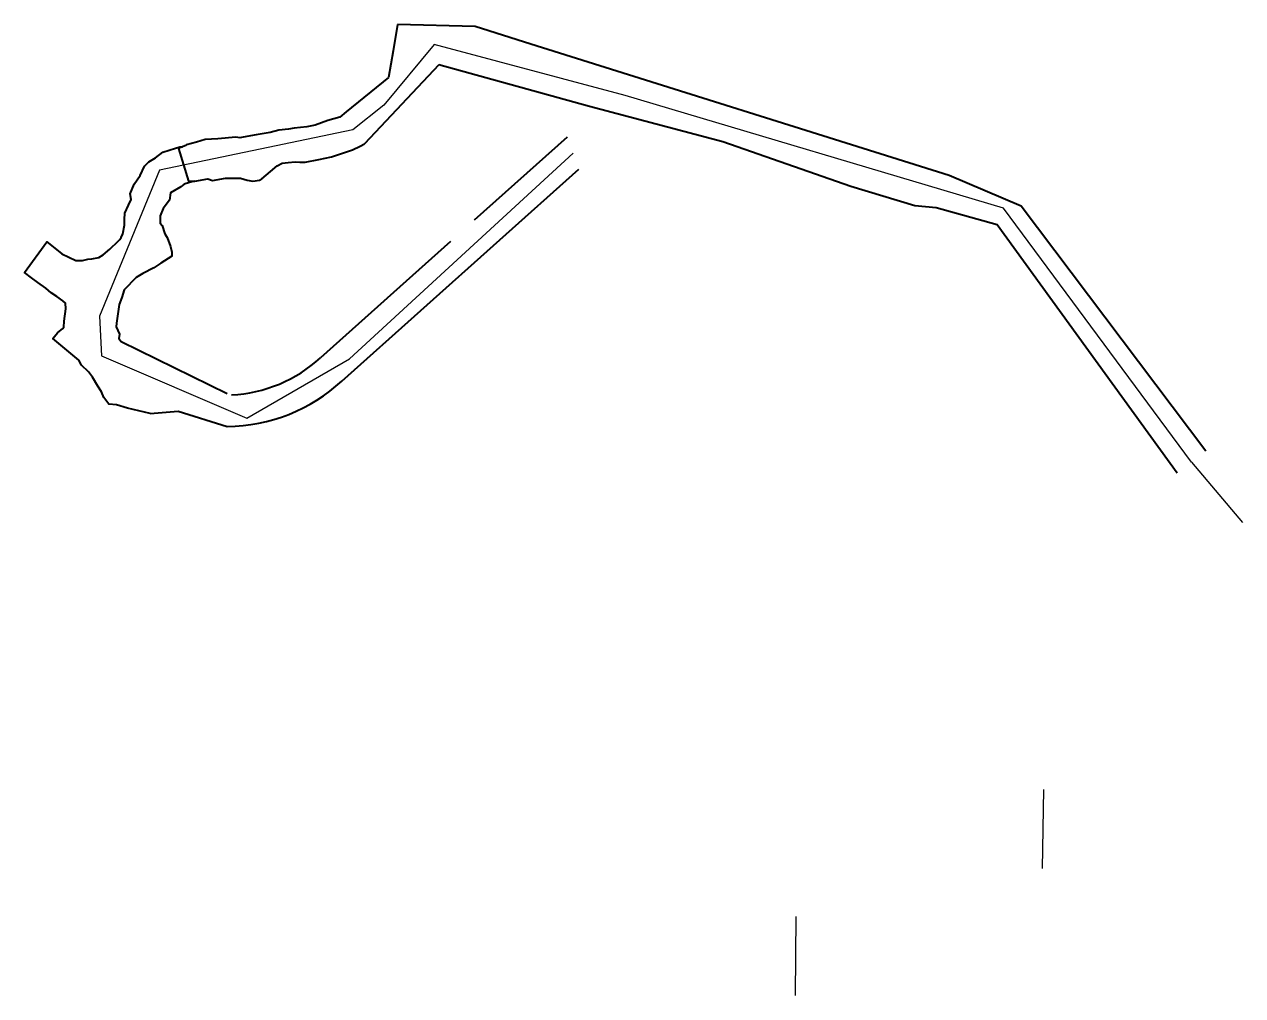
# Model space of a CAD drawing. Extents: x 473608 to 473929, y 4521026 to 4521381.
# Drawn here: x 473774.6 to 473928.8, y 4521258 to 4521380.9 of the extents above; entities that cross this region are included whole.
import ezdxf

# ---------------------------------------------------------------- set-up
doc = ezdxf.new("R2010")
doc.units = 0
doc.layers.add('GBR OFF SİDEWALLS', color=1, linetype='Continuous', lineweight=40)
doc.layers.add('GEOFENCE', color=3, linetype='Continuous')

msp = doc.modelspace()

# ---------------------------------------------------------------- linework, layer by layer
at = {"layer": 'GBR OFF SİDEWALLS', "lineweight": 40}
for p, q in [((473821.85, 4521380.88), (473821.28, 4521377.53)), ((473821.28, 4521377.53), (473820.7, 4521374.17)), ((473827.08, 4521375.74), (473817.66, 4521365.75)), ((473820.7, 4521374.17), (473815.35, 4521369.8)), ((473831.6, 4521356.13), (473843.36, 4521366.64)), ((473814.8, 4521335.74), (473844.78, 4521362.55)), ((473812.13, 4521338.72), (473828.61, 4521353.45)), ((473790.55, 4521331.64), (473794.08, 4521331.92)), ((473794.08, 4521331.92), (473800.29, 4521329.98))]:
    msp.add_line(p, q, dxfattribs=at)
for points in [[(473924.16, 4521326.86), (473900.78, 4521357.89), (473891.67, 4521361.75), (473838.72, 4521378.37), (473831.66, 4521380.59), (473821.85, 4521380.88)], [(473920.53, 4521324.08), (473897.73, 4521355.5), (473890.03, 4521357.66), (473887.33, 4521357.93), (473879.23, 4521360.36), (473863.02, 4521366.02), (473846.13, 4521370.48), (473827.08, 4521375.74)], [(473815.35, 4521369.8), (473814.53, 4521369.13), (473813.01, 4521368.71), (473811.43, 4521368.12), (473810.35, 4521367.93), (473808.75, 4521367.75), (473808.05, 4521367.63)], [(473801.88, 4521366.54), (473801.38, 4521366.59), (473799.1, 4521366.38), (473797.51, 4521366.31), (473796.42, 4521365.97), (473795.13, 4521365.64), (473795.05, 4521365.55), (473794.28, 4521365.25), (473794.12, 4521365.19), (473795.39, 4521361.05), (473795.89, 4521361.05), (473796.2, 4521361.05), (473797.84, 4521361.32), (473798.44, 4521361.12), (473800.06, 4521361.42), (473801.99, 4521361.42), (473802.8, 4521361.15), (473803.53, 4521361.04), (473804.38, 4521361.18), (473804.65, 4521361.33), (473805.76, 4521362.26), (473806.62, 4521362.99), (473807.26, 4521363.33)], [(473808.05, 4521367.63), (473806.83, 4521367.48), (473805.71, 4521367.21), (473803.96, 4521366.91), (473802.3, 4521366.62), (473801.88, 4521366.54)], [(473790.55, 4521331.64), (473787.67, 4521332.33), (473786.29, 4521332.74), (473785.31, 4521332.8), (473784.65, 4521333.68), (473784.38, 4521334.4), (473783.93, 4521335.08), (473783.25, 4521336.24), (473782.74, 4521336.93), (473781.86, 4521337.75), (473781.52, 4521338.38), (473778.2, 4521341.15), (473778.79, 4521341.83), (473779.46, 4521342.41), (473779.61, 4521342.55), (473779.63, 4521343.31), (473779.84, 4521344.88), (473779.83, 4521345.6), (473779.48, 4521345.88), (473778.74, 4521346.46), (473778.02, 4521346.91), (473777.33, 4521347.51), (473776.31, 4521348.2), (473775.52, 4521348.82), (473774.61, 4521349.48), (473777.44, 4521353.38), (473778.48, 4521352.55), (473779.37, 4521351.83), (473781.14, 4521350.98), (473781.98, 4521350.98), (473782.64, 4521351.16), (473783.15, 4521351.21), (473784.02, 4521351.39), (473784.57, 4521351.73), (473785.43, 4521352.45), (473786.49, 4521353.43), (473786.69, 4521353.66), (473786.85, 4521353.92), (473787.08, 4521354.36), (473787.28, 4521355.45), (473787.28, 4521356.17), (473787.34, 4521356.99), (473787.81, 4521357.98), (473788.12, 4521358.72), (473787.99, 4521359.42), (473788.52, 4521360.67), (473789.28, 4521361.74), (473789.83, 4521362.95), (473790.37, 4521363.5), (473791.22, 4521364.01), (473792.14, 4521364.71), (473793.73, 4521365.23), (473794.29, 4521365.4), (473794.64, 4521365.39), (473794.28, 4521365.25), (473794.12, 4521365.19), (473795.39, 4521361.05), (473795.89, 4521361.05), (473796.15, 4521361.05)], [(473809.47, 4521363.43), (473810.16, 4521363.43), (473811.87, 4521363.8), (473813.49, 4521364.13), (473814.9, 4521364.59), (473816.15, 4521365), (473817.1, 4521365.45), (473817.66, 4521365.75)], [(473807.26, 4521363.33), (473808, 4521363.41), (473808.89, 4521363.49), (473809.47, 4521363.43)], [(473796.15, 4521361.05), (473795.53, 4521360.88), (473794.85, 4521360.67), (473794.4, 4521360.31), (473793.09, 4521359.58), (473793, 4521358.63), (473792.16, 4521357.57), (473791.82, 4521356.67), (473791.82, 4521355.74), (473792.06, 4521355.43), (473792.38, 4521354.39), (473792.68, 4521353.91), (473793.1, 4521352.79), (473793.29, 4521352.06), (473793.28, 4521351.56), (473791.9, 4521350.67), (473790.99, 4521350.09), (473789.6, 4521349.35), (473788.78, 4521348.84), (473787.26, 4521347.3), (473786.95, 4521346.31), (473786.63, 4521345.43), (473786.46, 4521344.27), (473786.28, 4521343.07), (473786.24, 4521342.62), (473786.66, 4521341.68), (473786.57, 4521341.15), (473786.88, 4521340.74)], [(473786.88, 4521340.74), (473800.27, 4521334.18)]]:
    msp.add_lwpolyline(points, dxfattribs=at)
for radius, start in [(18, 272.7875), (22, 270.8538)]:
    msp.add_arc((473799.96, 4521351.98), radius, start, 312.4673, dxfattribs=at)
at = {"layer": 'GEOFENCE'}
for p, q in [((473826.49, 4521378.35), (473820.1, 4521370.66)), ((473850.64, 4521371.89), (473826.49, 4521378.35)), ((473898.56, 4521357.64), (473850.64, 4521371.89)), ((473820.1, 4521370.66), (473816.2, 4521367.52)), ((473816.2, 4521367.52), (473791.73, 4521362.44)), ((473815.75, 4521338.55), (473844.07, 4521364.59)), ((473791.73, 4521362.44), (473784.14, 4521343.94)), ((473922.34, 4521325.47), (473898.56, 4521357.64)), ((473784.14, 4521343.94), (473784.38, 4521338.94)), ((473784.38, 4521338.94), (473802.76, 4521331.05)), ((473802.76, 4521331.05), (473815.75, 4521338.55)), ((473922.34, 4521325.47), (473928.81, 4521317.85)), ((473903.49, 4521274.05), (473903.67, 4521284.05)), ((473872.2, 4521257.98), (473872.32, 4521267.98))]:
    msp.add_line(p, q, dxfattribs=at)

doc.saveas('drawing.dxf')
